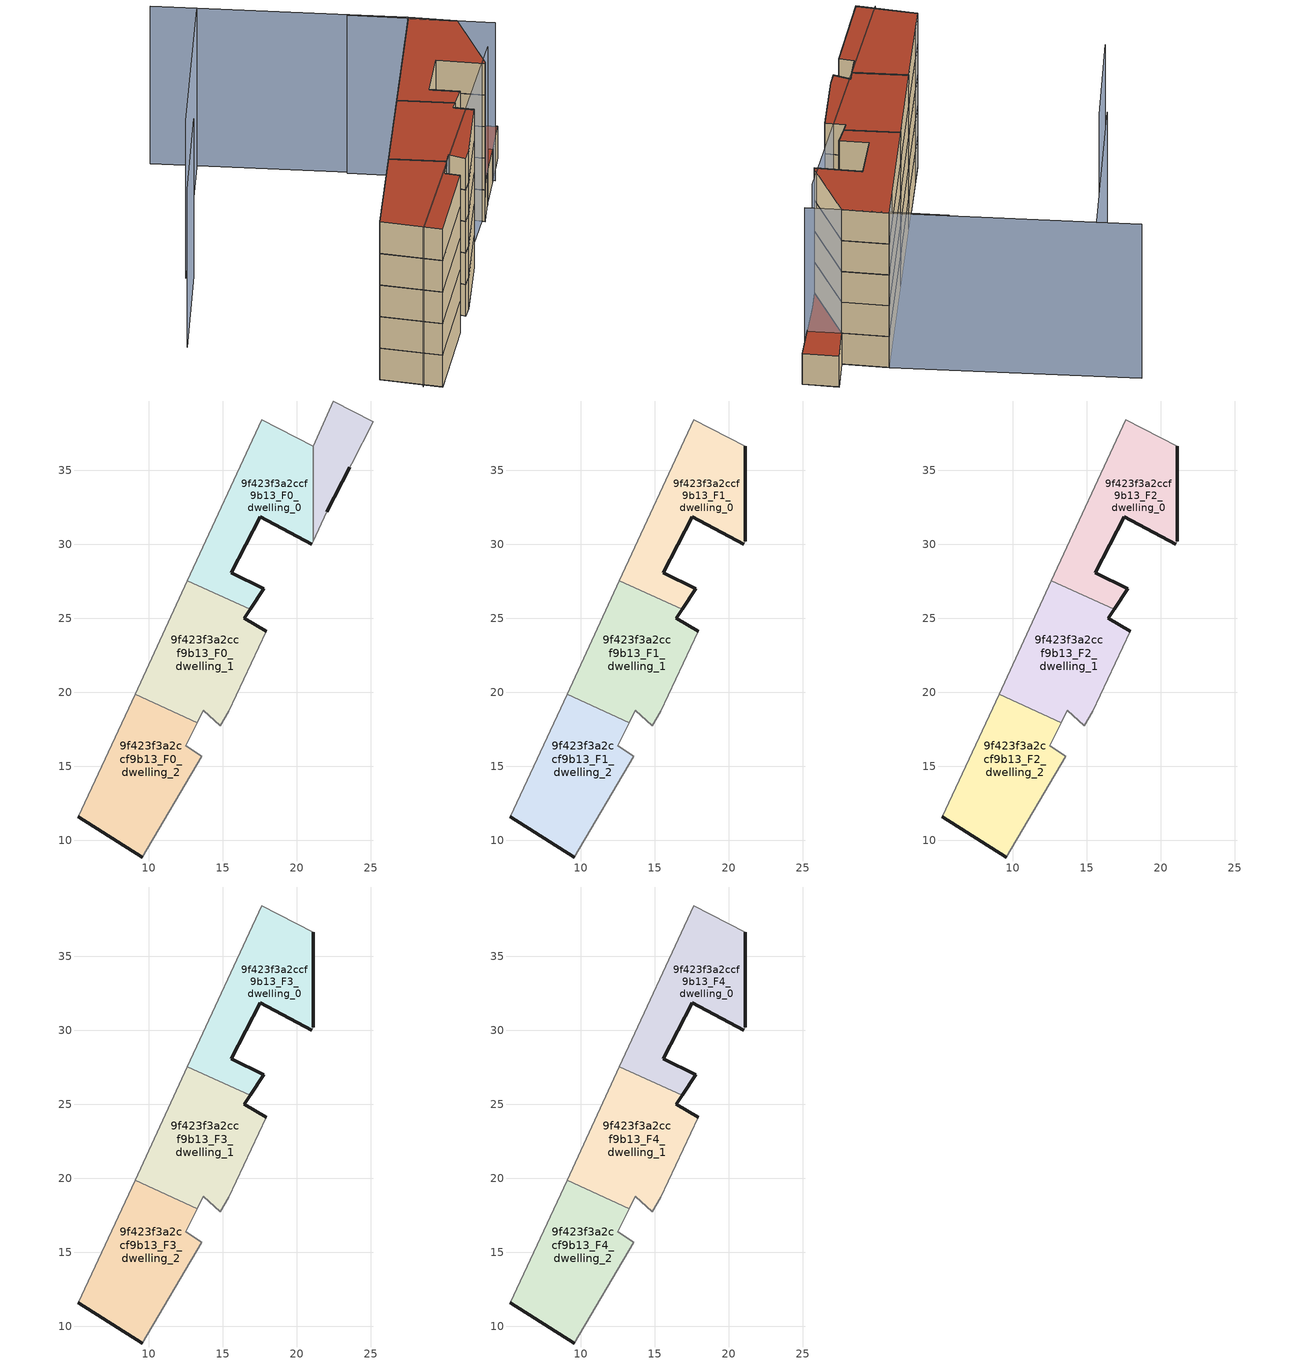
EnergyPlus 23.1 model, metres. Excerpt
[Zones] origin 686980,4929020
9f423f3a2ccf9b13_F0_dwelling_0
 floor ground (EU_floor_Construction): 17.78,26.99 15.58,28.09 17.52,31.86 21.01,30 21.1,30.19 21.1,36.6 17.65,38.42 12.62,27.54 16.84,25.59 z0
 wall outside (EU_wall_Construction): 21.01,30 17.52,31.86 15.58,28.09 17.78,26.99 16.84,25.59 z0:3
 wall adiabatic (EU_wall_Construction): 12.62,27.54 17.65,38.42 21.1,36.6 / 21.1,30.19 21.01,30 z0:3
 wall to 9f423f3a2ccf9b13_F0_dwelling_1 (EU_wall_Construction): 16.84,25.59 12.62,27.54 z0:3
 wall to 9f423f3a2ccf9b13_F0_dwelling_3 (EU_wall_Construction): 21.1,36.6 21.1,30.19 z0:3
9f423f3a2ccf9b13_F0_dwelling_1
 floor ground (EU_floor_Construction): 15.42,18.73 17.93,24.14 16.45,25 16.84,25.59 12.62,27.54 9.08,19.87 13.28,17.93 13.7,18.78 14.82,17.75 z0
 wall outside (EU_wall_Construction): 16.84,25.59 16.45,25 17.93,24.14 z0:3
 wall adiabatic (EU_wall_Construction): 17.93,24.14 15.42,18.73 14.82,17.75 13.7,18.78 13.28,17.93 / 9.08,19.87 12.62,27.54 z0:3
 wall to 9f423f3a2ccf9b13_F0_dwelling_2 (EU_wall_Construction): 13.28,17.93 9.08,19.87 z0:3
9f423f3a2ccf9b13_F0_dwelling_2
 floor ground (EU_floor_Construction): 9.58,8.88 13.6,15.69 12.52,16.39 13.28,17.93 9.08,19.87 5.25,11.59 z0
 wall outside (EU_wall_Construction): 9.58,8.88 5.25,11.59 z0:3
 wall adiabatic (EU_wall_Construction): 5.25,11.59 9.08,19.87 / 13.28,17.93 12.52,16.39 13.6,15.69 9.58,8.88 z0:3
9f423f3a2ccf9b13_F0_dwelling_3
 floor ground (EU_floor_Construction): 22.02,32.19 23.58,35.2 23.7,35.44 25.16,38.27 22.47,39.67 21.1,36.6 21.1,30.19 z0
 wall outside (EU_wall_Construction): 23.58,35.2 22.02,32.19 z0:3
 wall adiabatic (EU_wall_Construction): 22.02,32.19 21.1,30.19 / 21.1,36.6 22.47,39.67 25.16,38.27 23.7,35.44 23.58,35.2 z0:3
 roof outside (EU_roof_Construction): 25.16,38.27 23.7,35.44 23.58,35.2 22.02,32.19 21.1,30.19 21.1,36.6 22.47,39.67 z3
9f423f3a2ccf9b13_F1_dwelling_0
 floor to 9f423f3a2ccf9b13_F0_dwelling_0 (EU_floor_Construction): 17.78,26.99 15.58,28.09 17.52,31.86 21.01,30 21.1,30.19 21.1,36.6 17.65,38.42 12.62,27.54 16.84,25.59 z3
 wall outside (EU_wall_Construction): 21.1,36.6 21.1,30.19 / 21.01,30 17.52,31.86 15.58,28.09 17.78,26.99 16.84,25.59 z3:6
 wall adiabatic (EU_wall_Construction): 12.62,27.54 17.65,38.42 21.1,36.6 / 21.1,30.19 21.01,30 z3:6
 wall to 9f423f3a2ccf9b13_F1_dwelling_1 (EU_wall_Construction): 16.84,25.59 12.62,27.54 z3:6
9f423f3a2ccf9b13_F1_dwelling_1
 floor to 9f423f3a2ccf9b13_F0_dwelling_1 (EU_floor_Construction): 15.42,18.73 17.93,24.14 16.45,25 16.84,25.59 12.62,27.54 9.08,19.87 13.28,17.93 13.7,18.78 14.82,17.75 z3
 wall outside (EU_wall_Construction): 16.84,25.59 16.45,25 17.93,24.14 z3:6
 wall adiabatic (EU_wall_Construction): 17.93,24.14 15.42,18.73 14.82,17.75 13.7,18.78 13.28,17.93 / 9.08,19.87 12.62,27.54 z3:6
 wall to 9f423f3a2ccf9b13_F1_dwelling_2 (EU_wall_Construction): 13.28,17.93 9.08,19.87 z3:6
9f423f3a2ccf9b13_F1_dwelling_2
 floor to 9f423f3a2ccf9b13_F0_dwelling_2 (EU_floor_Construction): 9.58,8.88 13.6,15.69 12.52,16.39 13.28,17.93 9.08,19.87 5.25,11.59 z3
 wall outside (EU_wall_Construction): 9.58,8.88 5.25,11.59 z3:6
 wall adiabatic (EU_wall_Construction): 5.25,11.59 9.08,19.87 / 13.28,17.93 12.52,16.39 13.6,15.69 9.58,8.88 z3:6
9f423f3a2ccf9b13_F2_dwelling_0
 floor to 9f423f3a2ccf9b13_F1_dwelling_0 (EU_floor_Construction): 17.78,26.99 15.58,28.09 17.52,31.86 21.01,30 21.1,30.19 21.1,36.6 17.65,38.42 12.62,27.54 16.84,25.59 z6
 wall outside (EU_wall_Construction): 21.1,36.6 21.1,30.19 / 21.01,30 17.52,31.86 15.58,28.09 17.78,26.99 16.84,25.59 z6:9
 wall adiabatic (EU_wall_Construction): 12.62,27.54 17.65,38.42 21.1,36.6 / 21.1,30.19 21.01,30 z6:9
 wall to 9f423f3a2ccf9b13_F2_dwelling_1 (EU_wall_Construction): 16.84,25.59 12.62,27.54 z6:9
9f423f3a2ccf9b13_F2_dwelling_1
 floor to 9f423f3a2ccf9b13_F1_dwelling_1 (EU_floor_Construction): 15.42,18.73 17.93,24.14 16.45,25 16.84,25.59 12.62,27.54 9.08,19.87 13.28,17.93 13.7,18.78 14.82,17.75 z6
 wall outside (EU_wall_Construction): 16.84,25.59 16.45,25 17.93,24.14 z6:9
 wall adiabatic (EU_wall_Construction): 17.93,24.14 15.42,18.73 14.82,17.75 13.7,18.78 13.28,17.93 / 9.08,19.87 12.62,27.54 z6:9
 wall to 9f423f3a2ccf9b13_F2_dwelling_2 (EU_wall_Construction): 13.28,17.93 9.08,19.87 z6:9
9f423f3a2ccf9b13_F2_dwelling_2
 floor to 9f423f3a2ccf9b13_F1_dwelling_2 (EU_floor_Construction): 9.58,8.88 13.6,15.69 12.52,16.39 13.28,17.93 9.08,19.87 5.25,11.59 z6
 wall outside (EU_wall_Construction): 9.58,8.88 5.25,11.59 z6:9
 wall adiabatic (EU_wall_Construction): 5.25,11.59 9.08,19.87 / 13.28,17.93 12.52,16.39 13.6,15.69 9.58,8.88 z6:9
9f423f3a2ccf9b13_F3_dwelling_0
 floor to 9f423f3a2ccf9b13_F2_dwelling_0 (EU_floor_Construction): 17.78,26.99 15.58,28.09 17.52,31.86 21.01,30 21.1,30.19 21.1,36.6 17.65,38.42 12.62,27.54 16.84,25.59 z9
 wall outside (EU_wall_Construction): 21.1,36.6 21.1,30.19 / 21.01,30 17.52,31.86 15.58,28.09 17.78,26.99 16.84,25.59 z9:12
 wall adiabatic (EU_wall_Construction): 12.62,27.54 17.65,38.42 21.1,36.6 / 21.1,30.19 21.01,30 z9:12
 wall to 9f423f3a2ccf9b13_F3_dwelling_1 (EU_wall_Construction): 16.84,25.59 12.62,27.54 z9:12
9f423f3a2ccf9b13_F3_dwelling_1
 floor to 9f423f3a2ccf9b13_F2_dwelling_1 (EU_floor_Construction): 15.42,18.73 17.93,24.14 16.45,25 16.84,25.59 12.62,27.54 9.08,19.87 13.28,17.93 13.7,18.78 14.82,17.75 z9
 wall outside (EU_wall_Construction): 16.84,25.59 16.45,25 17.93,24.14 z9:12
 wall adiabatic (EU_wall_Construction): 17.93,24.14 15.42,18.73 14.82,17.75 13.7,18.78 13.28,17.93 / 9.08,19.87 12.62,27.54 z9:12
 wall to 9f423f3a2ccf9b13_F3_dwelling_2 (EU_wall_Construction): 13.28,17.93 9.08,19.87 z9:12
9f423f3a2ccf9b13_F3_dwelling_2
 floor to 9f423f3a2ccf9b13_F2_dwelling_2 (EU_floor_Construction): 9.58,8.88 13.6,15.69 12.52,16.39 13.28,17.93 9.08,19.87 5.25,11.59 z9
 wall outside (EU_wall_Construction): 9.58,8.88 5.25,11.59 z9:12
 wall adiabatic (EU_wall_Construction): 5.25,11.59 9.08,19.87 / 13.28,17.93 12.52,16.39 13.6,15.69 9.58,8.88 z9:12
9f423f3a2ccf9b13_F4_dwelling_0
 floor to 9f423f3a2ccf9b13_F3_dwelling_0 (EU_floor_Construction): 17.78,26.99 15.58,28.09 17.52,31.86 21.01,30 21.1,30.19 21.1,36.6 17.65,38.42 12.62,27.54 16.84,25.59 z12
 wall outside (EU_wall_Construction): 21.1,36.6 21.1,30.19 / 21.01,30 17.52,31.86 15.58,28.09 17.78,26.99 16.84,25.59 z12:15
 wall adiabatic (EU_wall_Construction): 12.62,27.54 17.65,38.42 21.1,36.6 / 21.1,30.19 21.01,30 z12:15
 wall to 9f423f3a2ccf9b13_F4_dwelling_1 (EU_wall_Construction): 16.84,25.59 12.62,27.54 z12:15
 roof outside (EU_roof_Construction): 21.1,36.6 21.1,30.19 21.01,30 17.52,31.86 15.58,28.09 17.78,26.99 16.84,25.59 12.62,27.54 17.65,38.42 z15
9f423f3a2ccf9b13_F4_dwelling_1
 floor to 9f423f3a2ccf9b13_F3_dwelling_1 (EU_floor_Construction): 15.42,18.73 17.93,24.14 16.45,25 16.84,25.59 12.62,27.54 9.08,19.87 13.28,17.93 13.7,18.78 14.82,17.75 z12
 wall outside (EU_wall_Construction): 16.84,25.59 16.45,25 17.93,24.14 z12:15
 wall adiabatic (EU_wall_Construction): 17.93,24.14 15.42,18.73 14.82,17.75 13.7,18.78 13.28,17.93 / 9.08,19.87 12.62,27.54 z12:15
 wall to 9f423f3a2ccf9b13_F4_dwelling_2 (EU_wall_Construction): 13.28,17.93 9.08,19.87 z12:15
 roof outside (EU_roof_Construction): 16.84,25.59 16.45,25 17.93,24.14 15.42,18.73 14.82,17.75 13.7,18.78 13.28,17.93 9.08,19.87 12.62,27.54 z15
9f423f3a2ccf9b13_F4_dwelling_2
 floor to 9f423f3a2ccf9b13_F3_dwelling_2 (EU_floor_Construction): 9.58,8.88 13.6,15.69 12.52,16.39 13.28,17.93 9.08,19.87 5.25,11.59 z12
 wall outside (EU_wall_Construction): 9.58,8.88 5.25,11.59 z12:15
 wall adiabatic (EU_wall_Construction): 5.25,11.59 9.08,19.87 / 13.28,17.93 12.52,16.39 13.6,15.69 9.58,8.88 z12:15
 roof outside (EU_roof_Construction): 13.28,17.93 12.52,16.39 13.6,15.69 9.58,8.88 5.25,11.59 9.08,19.87 z15
shading: 8.14,9.46 22.02,32.2 / -1,47.04 17.65,38.42 / 17.65,38.42 5.25,11.59 / -3.37,30.66 -7.4,21.3 / 2.3,45.33 -4.09,30.61 / 23.8,35.22 13.19,40.35 z0:15
[Building]
EU S2 Campaign: North Axis=0; Terrain=City; Solar Distribution=FullExterior
[Site:Location]
Bologna: Latitude=44.5; Longitude=11.25; Time Zone=1; Elevation=37
[SizingPeriod:WeatherFileDays]
AnnualSizingPeriod: Begin Month=1; Begin Day of Month=1; End Month=12; End Day of Month=31; Day of Week for Start Day=Monday; Use Weather File Daylight Saving Period=No; Use Weather File Rain and Snow Indicators=No
[MATERIAL]
EU_InternalMass_Material: Roughness=MediumRough; Thickness=0.1; Conductivity=1; Density=1800; Specific Heat=900; Thermal Absorptance=0.9; Solar Absorptance=0.7; Visible Absorptance=0.7
[MATERIAL:NOMASS] Roughness=MediumRough; Thermal Absorptance=0.9; Solar Absorptance=0.7; Visible Absorptance=0.7
Name | Thermal Resistance
EU_wall_NoMass | 0.905828
EU_roof_NoMass | 0.37593
EU_floor_NoMass | 0.67114
[CONSTRUCTION]
EU_wall_Construction: EU_wall_NoMass
EU_roof_Construction: EU_roof_NoMass
EU_floor_Construction: EU_floor_NoMass
EU_InternalMass_Construction: EU_InternalMass_Material
[ZONE] Type=1; Multiplier=1; Ceiling Height=autocalculate; Floor Area=autocalculate; Part of Total Floor Area=Yes
Name | Volume
9f423f3a2ccf9b13_F0_dwelling_0 | 150.711
9f423f3a2ccf9b13_F1_dwelling_0; 9f423f3a2ccf9b13_F2_dwelling_0; 9f423f3a2ccf9b13_F3_dwelling_0; 9f423f3a2ccf9b13_F4_dwelling_0 | 150.71
9f423f3a2ccf9b13_F0_dwelling_1; 9f423f3a2ccf9b13_F1_dwelling_1; 9f423f3a2ccf9b13_F2_dwelling_1; 9f423f3a2ccf9b13_F3_dwelling_1; 9f423f3a2ccf9b13_F4_dwelling_1 | 150.715
9f423f3a2ccf9b13_F0_dwelling_2 | 150.709
9f423f3a2ccf9b13_F1_dwelling_2; 9f423f3a2ccf9b13_F2_dwelling_2; 9f423f3a2ccf9b13_F3_dwelling_2; 9f423f3a2ccf9b13_F4_dwelling_2 | 150.707
9f423f3a2ccf9b13_F0_dwelling_3 | 53.3115
[INTERNALMASS] Construction=EU_InternalMass_Construction
Name | Zone or ZoneList | Surface Area
9f423f3a2ccf9b13_F0_dwelling_0_EU_InternalMass | 9f423f3a2ccf9b13_F0_dwelling_0 | 50.2357
9f423f3a2ccf9b13_F0_dwelling_1_EU_InternalMass | 9f423f3a2ccf9b13_F0_dwelling_1 | 50.2357
9f423f3a2ccf9b13_F0_dwelling_2_EU_InternalMass | 9f423f3a2ccf9b13_F0_dwelling_2 | 50.2357
9f423f3a2ccf9b13_F0_dwelling_3_EU_InternalMass | 9f423f3a2ccf9b13_F0_dwelling_3 | 17.7704
9f423f3a2ccf9b13_F1_dwelling_0_EU_InternalMass | 9f423f3a2ccf9b13_F1_dwelling_0 | 56.1592
9f423f3a2ccf9b13_F1_dwelling_1_EU_InternalMass | 9f423f3a2ccf9b13_F1_dwelling_1 | 56.1592
9f423f3a2ccf9b13_F1_dwelling_2_EU_InternalMass | 9f423f3a2ccf9b13_F1_dwelling_2 | 56.1592
9f423f3a2ccf9b13_F2_dwelling_0_EU_InternalMass | 9f423f3a2ccf9b13_F2_dwelling_0 | 56.1592
9f423f3a2ccf9b13_F2_dwelling_1_EU_InternalMass | 9f423f3a2ccf9b13_F2_dwelling_1 | 56.1592
9f423f3a2ccf9b13_F2_dwelling_2_EU_InternalMass | 9f423f3a2ccf9b13_F2_dwelling_2 | 56.1592
9f423f3a2ccf9b13_F3_dwelling_0_EU_InternalMass | 9f423f3a2ccf9b13_F3_dwelling_0 | 56.1592
9f423f3a2ccf9b13_F3_dwelling_1_EU_InternalMass | 9f423f3a2ccf9b13_F3_dwelling_1 | 56.1592
9f423f3a2ccf9b13_F3_dwelling_2_EU_InternalMass | 9f423f3a2ccf9b13_F3_dwelling_2 | 56.1592
9f423f3a2ccf9b13_F4_dwelling_0_EU_InternalMass | 9f423f3a2ccf9b13_F4_dwelling_0 | 56.1592
9f423f3a2ccf9b13_F4_dwelling_1_EU_InternalMass | 9f423f3a2ccf9b13_F4_dwelling_1 | 56.1592
9f423f3a2ccf9b13_F4_dwelling_2_EU_InternalMass | 9f423f3a2ccf9b13_F4_dwelling_2 | 56.1592
[OTHEREQUIPMENT] Fuel Type=Electricity; Design Level Calculation Method=Watts/Area; Power per Zone Floor Area=1; Fraction Latent=0; Fraction Radiant=0; Fraction Lost=0; Carbon Dioxide Generation Rate=0; EndUse Subcategory=EU_Step8_InternalGains
Name | Zone or ZoneList or Space or SpaceList | Schedule
EU_Step8_InternalGain_9f423f3a2ccf9b13_F0_dwelling_0_f000 | 9f423f3a2ccf9b13_F0_dwelling_0 | EU_Step8_GainSchedule_9f423f3a2ccf9b13_F0_dwelling_0_f000
EU_Step8_InternalGain_9f423f3a2ccf9b13_F0_dwelling_1_f000 | 9f423f3a2ccf9b13_F0_dwelling_1 | EU_Step8_GainSchedule_9f423f3a2ccf9b13_F0_dwelling_1_f000
EU_Step8_InternalGain_9f423f3a2ccf9b13_F0_dwelling_2_f000 | 9f423f3a2ccf9b13_F0_dwelling_2 | EU_Step8_GainSchedule_9f423f3a2ccf9b13_F0_dwelling_2_f000
EU_Step8_InternalGain_9f423f3a2ccf9b13_F0_dwelling_3_f000 | 9f423f3a2ccf9b13_F0_dwelling_3 | EU_Step8_GainSchedule_9f423f3a2ccf9b13_F0_dwelling_3_f000
EU_Step8_InternalGain_9f423f3a2ccf9b13_F1_dwelling_0_f000 | 9f423f3a2ccf9b13_F1_dwelling_0 | EU_Step8_GainSchedule_9f423f3a2ccf9b13_F1_dwelling_0_f000
EU_Step8_InternalGain_9f423f3a2ccf9b13_F1_dwelling_1_f000 | 9f423f3a2ccf9b13_F1_dwelling_1 | EU_Step8_GainSchedule_9f423f3a2ccf9b13_F1_dwelling_1_f000
EU_Step8_InternalGain_9f423f3a2ccf9b13_F1_dwelling_2_f000 | 9f423f3a2ccf9b13_F1_dwelling_2 | EU_Step8_GainSchedule_9f423f3a2ccf9b13_F1_dwelling_2_f000
EU_Step8_InternalGain_9f423f3a2ccf9b13_F2_dwelling_0_f000 | 9f423f3a2ccf9b13_F2_dwelling_0 | EU_Step8_GainSchedule_9f423f3a2ccf9b13_F2_dwelling_0_f000
EU_Step8_InternalGain_9f423f3a2ccf9b13_F2_dwelling_1_f000 | 9f423f3a2ccf9b13_F2_dwelling_1 | EU_Step8_GainSchedule_9f423f3a2ccf9b13_F2_dwelling_1_f000
EU_Step8_InternalGain_9f423f3a2ccf9b13_F2_dwelling_2_f000 | 9f423f3a2ccf9b13_F2_dwelling_2 | EU_Step8_GainSchedule_9f423f3a2ccf9b13_F2_dwelling_2_f000
EU_Step8_InternalGain_9f423f3a2ccf9b13_F3_dwelling_0_f000 | 9f423f3a2ccf9b13_F3_dwelling_0 | EU_Step8_GainSchedule_9f423f3a2ccf9b13_F3_dwelling_0_f000
EU_Step8_InternalGain_9f423f3a2ccf9b13_F3_dwelling_1_f000 | 9f423f3a2ccf9b13_F3_dwelling_1 | EU_Step8_GainSchedule_9f423f3a2ccf9b13_F3_dwelling_1_f000
EU_Step8_InternalGain_9f423f3a2ccf9b13_F3_dwelling_2_f000 | 9f423f3a2ccf9b13_F3_dwelling_2 | EU_Step8_GainSchedule_9f423f3a2ccf9b13_F3_dwelling_2_f000
EU_Step8_InternalGain_9f423f3a2ccf9b13_F4_dwelling_0_f000 | 9f423f3a2ccf9b13_F4_dwelling_0 | EU_Step8_GainSchedule_9f423f3a2ccf9b13_F4_dwelling_0_f000
EU_Step8_InternalGain_9f423f3a2ccf9b13_F4_dwelling_1_f000 | 9f423f3a2ccf9b13_F4_dwelling_1 | EU_Step8_GainSchedule_9f423f3a2ccf9b13_F4_dwelling_1_f000
EU_Step8_InternalGain_9f423f3a2ccf9b13_F4_dwelling_2_f000 | 9f423f3a2ccf9b13_F4_dwelling_2 | EU_Step8_GainSchedule_9f423f3a2ccf9b13_F4_dwelling_2_f000
[ZONEVENTILATION:DESIGNFLOWRATE] Schedule=EU_AlwaysOn; Design Flow Rate Calculation Method=AirChanges/Hour; Air Changes per Hour=0.73129; Ventilation Type=Natural; Fan Pressure Rise=0; Fan Total Efficiency=1; Constant Term Coefficient=1; Temperature Term Coefficient=0; Velocity Term Coefficient=0; Velocity Squared Term Coefficient=0; Minimum Indoor Temperature=-100; Maximum Indoor Temperature=100; Delta Temperature=-100; Minimum Outdoor Temperature=-100; Maximum Outdoor Temperature=100; Maximum Wind Speed=40
Name | Zone or ZoneList or Space or SpaceList
EU_ConstantAir_9f423f3a2ccf9b13_F0_dwelling_0 | 9f423f3a2ccf9b13_F0_dwelling_0
EU_ConstantAir_9f423f3a2ccf9b13_F0_dwelling_1 | 9f423f3a2ccf9b13_F0_dwelling_1
EU_ConstantAir_9f423f3a2ccf9b13_F0_dwelling_2 | 9f423f3a2ccf9b13_F0_dwelling_2
EU_ConstantAir_9f423f3a2ccf9b13_F0_dwelling_3 | 9f423f3a2ccf9b13_F0_dwelling_3
EU_ConstantAir_9f423f3a2ccf9b13_F1_dwelling_0 | 9f423f3a2ccf9b13_F1_dwelling_0
EU_ConstantAir_9f423f3a2ccf9b13_F1_dwelling_1 | 9f423f3a2ccf9b13_F1_dwelling_1
EU_ConstantAir_9f423f3a2ccf9b13_F1_dwelling_2 | 9f423f3a2ccf9b13_F1_dwelling_2
EU_ConstantAir_9f423f3a2ccf9b13_F2_dwelling_0 | 9f423f3a2ccf9b13_F2_dwelling_0
EU_ConstantAir_9f423f3a2ccf9b13_F2_dwelling_1 | 9f423f3a2ccf9b13_F2_dwelling_1
EU_ConstantAir_9f423f3a2ccf9b13_F2_dwelling_2 | 9f423f3a2ccf9b13_F2_dwelling_2
EU_ConstantAir_9f423f3a2ccf9b13_F3_dwelling_0 | 9f423f3a2ccf9b13_F3_dwelling_0
EU_ConstantAir_9f423f3a2ccf9b13_F3_dwelling_1 | 9f423f3a2ccf9b13_F3_dwelling_1
EU_ConstantAir_9f423f3a2ccf9b13_F3_dwelling_2 | 9f423f3a2ccf9b13_F3_dwelling_2
EU_ConstantAir_9f423f3a2ccf9b13_F4_dwelling_0 | 9f423f3a2ccf9b13_F4_dwelling_0
EU_ConstantAir_9f423f3a2ccf9b13_F4_dwelling_1 | 9f423f3a2ccf9b13_F4_dwelling_1
EU_ConstantAir_9f423f3a2ccf9b13_F4_dwelling_2 | 9f423f3a2ccf9b13_F4_dwelling_2
[HVACTEMPLATE:THERMOSTAT] Constant Heating Setpoint=20; Constant Cooling Setpoint=50
EU_HeatOnly_9f423f3a2ccf9b13_F0_dwelling_0; EU_HeatOnly_9f423f3a2ccf9b13_F0_dwelling_1; EU_HeatOnly_9f423f3a2ccf9b13_F0_dwelling_2; EU_HeatOnly_9f423f3a2ccf9b13_F0_dwelling_3; EU_HeatOnly_9f423f3a2ccf9b13_F1_dwelling_0; EU_HeatOnly_9f423f3a2ccf9b13_F1_dwelling_1; EU_HeatOnly_9f423f3a2ccf9b13_F1_dwelling_2; EU_HeatOnly_9f423f3a2ccf9b13_F2_dwelling_0; EU_HeatOnly_9f423f3a2ccf9b13_F2_dwelling_1; EU_HeatOnly_9f423f3a2ccf9b13_F2_dwelling_2; EU_HeatOnly_9f423f3a2ccf9b13_F3_dwelling_0; EU_HeatOnly_9f423f3a2ccf9b13_F3_dwelling_1; EU_HeatOnly_9f423f3a2ccf9b13_F3_dwelling_2; EU_HeatOnly_9f423f3a2ccf9b13_F4_dwelling_0; EU_HeatOnly_9f423f3a2ccf9b13_F4_dwelling_1; EU_HeatOnly_9f423f3a2ccf9b13_F4_dwelling_2
[HVACTEMPLATE:ZONE:IDEALLOADSAIRSYSTEM] System Availability Schedule=EU_AlwaysOn; Maximum Heating Supply Air Temperature=50; Minimum Cooling Supply Air Temperature=13; Maximum Heating Supply Air Humidity Ratio=0.0156; Minimum Cooling Supply Air Humidity Ratio=0.0077; Heating Limit=NoLimit; Cooling Limit=NoLimit; Heating Availability Schedule=EU_AlwaysOn; Cooling Availability Schedule=EU_CoolingOff; Dehumidification Control Type=ConstantSensibleHeatRatio; Cooling Sensible Heat Ratio=0.7; Dehumidification Setpoint=60; Humidification Control Type=None; Humidification Setpoint=30; Outdoor Air Method=None; Outdoor Air Flow Rate per Person=0.00944; Outdoor Air Flow Rate per Zone Floor Area=0; Outdoor Air Flow Rate per Zone=0; Demand Controlled Ventilation Type=None; Outdoor Air Economizer Type=NoEconomizer; Heat Recovery Type=None; Sensible Heat Recovery Effectiveness=0.7; Latent Heat Recovery Effectiveness=0.65
Name | Template Thermostat
9f423f3a2ccf9b13_F0_dwelling_0 | EU_HeatOnly_9f423f3a2ccf9b13_F0_dwelling_0
9f423f3a2ccf9b13_F0_dwelling_1 | EU_HeatOnly_9f423f3a2ccf9b13_F0_dwelling_1
9f423f3a2ccf9b13_F0_dwelling_2 | EU_HeatOnly_9f423f3a2ccf9b13_F0_dwelling_2
9f423f3a2ccf9b13_F0_dwelling_3 | EU_HeatOnly_9f423f3a2ccf9b13_F0_dwelling_3
9f423f3a2ccf9b13_F1_dwelling_0 | EU_HeatOnly_9f423f3a2ccf9b13_F1_dwelling_0
9f423f3a2ccf9b13_F1_dwelling_1 | EU_HeatOnly_9f423f3a2ccf9b13_F1_dwelling_1
9f423f3a2ccf9b13_F1_dwelling_2 | EU_HeatOnly_9f423f3a2ccf9b13_F1_dwelling_2
9f423f3a2ccf9b13_F2_dwelling_0 | EU_HeatOnly_9f423f3a2ccf9b13_F2_dwelling_0
9f423f3a2ccf9b13_F2_dwelling_1 | EU_HeatOnly_9f423f3a2ccf9b13_F2_dwelling_1
9f423f3a2ccf9b13_F2_dwelling_2 | EU_HeatOnly_9f423f3a2ccf9b13_F2_dwelling_2
9f423f3a2ccf9b13_F3_dwelling_0 | EU_HeatOnly_9f423f3a2ccf9b13_F3_dwelling_0
9f423f3a2ccf9b13_F3_dwelling_1 | EU_HeatOnly_9f423f3a2ccf9b13_F3_dwelling_1
9f423f3a2ccf9b13_F3_dwelling_2 | EU_HeatOnly_9f423f3a2ccf9b13_F3_dwelling_2
9f423f3a2ccf9b13_F4_dwelling_0 | EU_HeatOnly_9f423f3a2ccf9b13_F4_dwelling_0
9f423f3a2ccf9b13_F4_dwelling_1 | EU_HeatOnly_9f423f3a2ccf9b13_F4_dwelling_1
9f423f3a2ccf9b13_F4_dwelling_2 | EU_HeatOnly_9f423f3a2ccf9b13_F4_dwelling_2
[SIZING:ZONE] Zone Cooling Design Supply Air Temperature Input Method=SupplyAirTemperature; Zone Cooling Design Supply Air Temperature=13; Zone Heating Design Supply Air Temperature Input Method=SupplyAirTemperature; Zone Heating Design Supply Air Temperature=50; Zone Cooling Design Supply Air Humidity Ratio=0.008; Zone Heating Design Supply Air Humidity Ratio=0.008; Cooling Design Air Flow Method=DesignDay; Cooling Design Air Flow Rate=0; Cooling Minimum Air Flow per Zone Floor Area=0.000762; Cooling Minimum Air Flow=0; Cooling Minimum Air Flow Fraction=0.2; Heating Design Air Flow Method=DesignDay; Heating Design Air Flow Rate=0; Heating Maximum Air Flow per Zone Floor Area=0.002032; Heating Maximum Air Flow=0.141576; Heating Maximum Air Flow Fraction=0.3; Account for Dedicated Outdoor Air System=No; Dedicated Outdoor Air System Control Strategy=NeutralSupplyAir; Dedicated Outdoor Air Low Setpoint Temperature for Design=autosize; Dedicated Outdoor Air High Setpoint Temperature for Design=autosize; Zone Load Sizing Method=Sensible Load Only No Latent Load; Zone Latent Cooling Design Supply Air Humidity Ratio Input Method=HumidityRatioDifference; Zone Cooling Design Supply Air Humidity Ratio Difference=0.005; Zone Latent Heating Design Supply Air Humidity Ratio Input Method=HumidityRatioDifference; Zone Humidification Design Supply Air Humidity Ratio Difference=0.005
9f423f3a2ccf9b13_F0_dwelling_0; 9f423f3a2ccf9b13_F0_dwelling_1; 9f423f3a2ccf9b13_F0_dwelling_2; 9f423f3a2ccf9b13_F0_dwelling_3; 9f423f3a2ccf9b13_F1_dwelling_0; 9f423f3a2ccf9b13_F1_dwelling_1; 9f423f3a2ccf9b13_F1_dwelling_2; 9f423f3a2ccf9b13_F2_dwelling_0; 9f423f3a2ccf9b13_F2_dwelling_1; 9f423f3a2ccf9b13_F2_dwelling_2; 9f423f3a2ccf9b13_F3_dwelling_0; 9f423f3a2ccf9b13_F3_dwelling_1; 9f423f3a2ccf9b13_F3_dwelling_2; 9f423f3a2ccf9b13_F4_dwelling_0; 9f423f3a2ccf9b13_F4_dwelling_1; 9f423f3a2ccf9b13_F4_dwelling_2
[SCHEDULE:CONSTANT]
Name | Hourly Value
EU_AlwaysOn | 1
EU_CoolingOff | 0
[SCHEDULE:FILE] Column Number=1; Rows to Skip at Top=0; Number of Hours of Data=8760; Column Separator=Comma; Interpolate to Timestep=No; Minutes per Item=60; Adjust Schedule for Daylight Savings=Yes
Name | File
EU_Step8_GainSchedule_9f423f3a2ccf9b13_F0_dwelling_0_f000 | ../../schedules/9f423f3a2ccf9b13/9f423f3a2ccf9b13_F0_dwelling_0_f000_gain.csv
EU_Step8_GainSchedule_9f423f3a2ccf9b13_F0_dwelling_1_f000 | ../../schedules/9f423f3a2ccf9b13/9f423f3a2ccf9b13_F0_dwelling_1_f000_gain.csv
EU_Step8_GainSchedule_9f423f3a2ccf9b13_F0_dwelling_2_f000 | ../../schedules/9f423f3a2ccf9b13/9f423f3a2ccf9b13_F0_dwelling_2_f000_gain.csv
EU_Step8_GainSchedule_9f423f3a2ccf9b13_F0_dwelling_3_f000 | ../../schedules/9f423f3a2ccf9b13/9f423f3a2ccf9b13_F0_dwelling_3_f000_gain.csv
EU_Step8_GainSchedule_9f423f3a2ccf9b13_F1_dwelling_0_f000 | ../../schedules/9f423f3a2ccf9b13/9f423f3a2ccf9b13_F1_dwelling_0_f000_gain.csv
EU_Step8_GainSchedule_9f423f3a2ccf9b13_F1_dwelling_1_f000 | ../../schedules/9f423f3a2ccf9b13/9f423f3a2ccf9b13_F1_dwelling_1_f000_gain.csv
EU_Step8_GainSchedule_9f423f3a2ccf9b13_F1_dwelling_2_f000 | ../../schedules/9f423f3a2ccf9b13/9f423f3a2ccf9b13_F1_dwelling_2_f000_gain.csv
EU_Step8_GainSchedule_9f423f3a2ccf9b13_F2_dwelling_0_f000 | ../../schedules/9f423f3a2ccf9b13/9f423f3a2ccf9b13_F2_dwelling_0_f000_gain.csv
EU_Step8_GainSchedule_9f423f3a2ccf9b13_F2_dwelling_1_f000 | ../../schedules/9f423f3a2ccf9b13/9f423f3a2ccf9b13_F2_dwelling_1_f000_gain.csv
EU_Step8_GainSchedule_9f423f3a2ccf9b13_F2_dwelling_2_f000 | ../../schedules/9f423f3a2ccf9b13/9f423f3a2ccf9b13_F2_dwelling_2_f000_gain.csv
EU_Step8_GainSchedule_9f423f3a2ccf9b13_F3_dwelling_0_f000 | ../../schedules/9f423f3a2ccf9b13/9f423f3a2ccf9b13_F3_dwelling_0_f000_gain.csv
EU_Step8_GainSchedule_9f423f3a2ccf9b13_F3_dwelling_1_f000 | ../../schedules/9f423f3a2ccf9b13/9f423f3a2ccf9b13_F3_dwelling_1_f000_gain.csv
EU_Step8_GainSchedule_9f423f3a2ccf9b13_F3_dwelling_2_f000 | ../../schedules/9f423f3a2ccf9b13/9f423f3a2ccf9b13_F3_dwelling_2_f000_gain.csv
EU_Step8_GainSchedule_9f423f3a2ccf9b13_F4_dwelling_0_f000 | ../../schedules/9f423f3a2ccf9b13/9f423f3a2ccf9b13_F4_dwelling_0_f000_gain.csv
EU_Step8_GainSchedule_9f423f3a2ccf9b13_F4_dwelling_1_f000 | ../../schedules/9f423f3a2ccf9b13/9f423f3a2ccf9b13_F4_dwelling_1_f000_gain.csv
EU_Step8_GainSchedule_9f423f3a2ccf9b13_F4_dwelling_2_f000 | ../../schedules/9f423f3a2ccf9b13/9f423f3a2ccf9b13_F4_dwelling_2_f000_gain.csv
